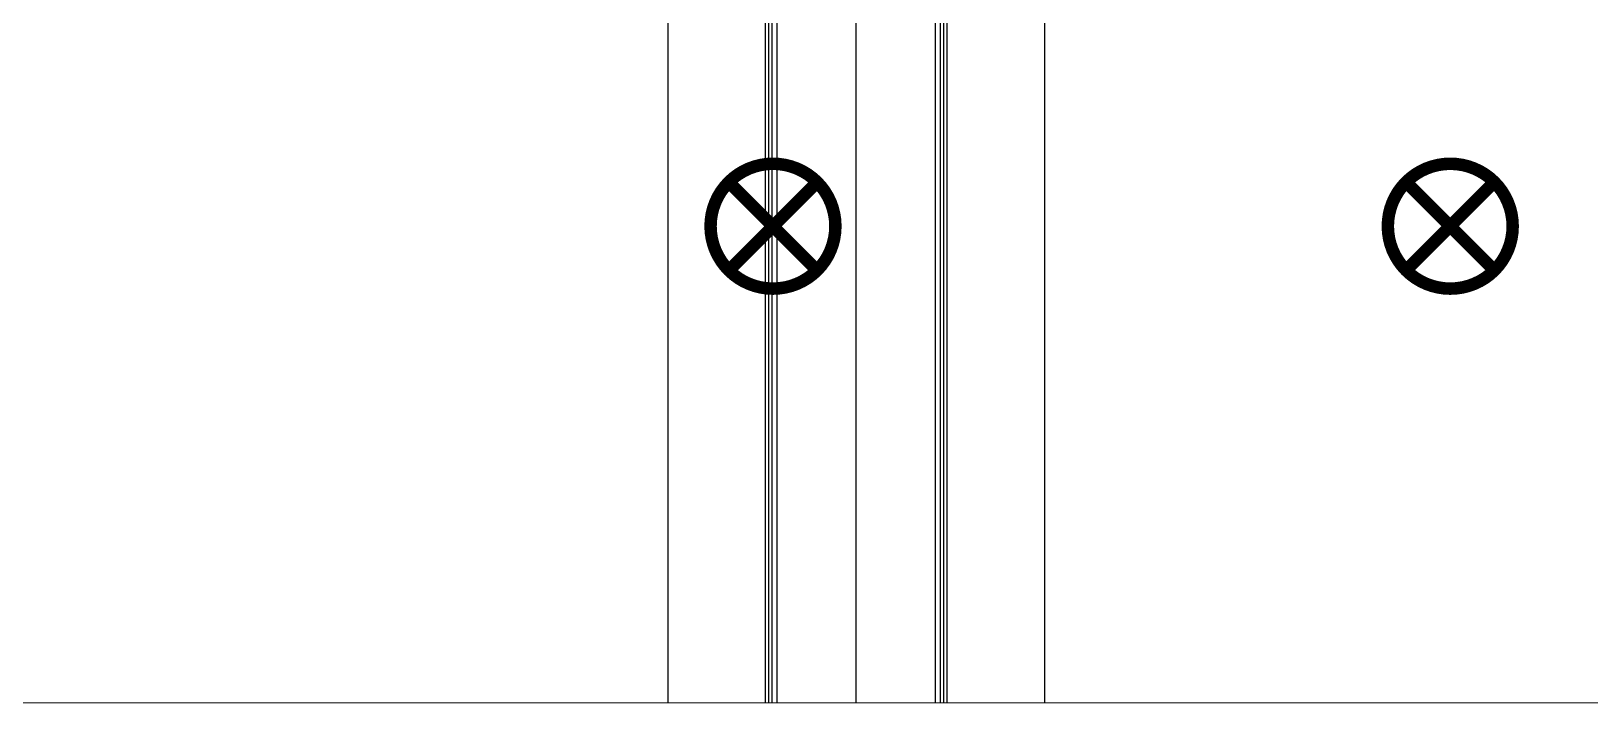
# Model space of a CAD drawing. Header units: inches. Extents: x 0 to 275590, y -2590 to 279503.
# Drawn here: x 75978 to 91499, y 20721 to 27407 of the extents above; entities that cross this region are included whole.
import ezdxf

# ---------------------------------------------------------------- set-up
doc = ezdxf.new("R2010")
doc.units = ezdxf.units.IN
doc.header["$MEASUREMENT"] = 0
doc.layers.add('C-ROAD', color=8, linetype='Continuous', lineweight=20)
for name, color, linetype in [('CCEN', 8, 'Continuous'), ('CTower', 8, 'Continuous'), ('E-EARTHROD', 4, 'Continuous')]:
    doc.layers.add(name, color=color, linetype=linetype)

# ---------------------------------------------------------------- blocks, each defined once
blk = doc.blocks.new('4-1P-TR')
at = {"layer": 'CCEN', "color": 8}
blk.add_line((0, -13345), (0, 6428), dxfattribs=at)
at = {"layer": 'CTower', "color": 8}
for p, q in [((-905, 2800), (-905, -13345)), ((-872, 2800), (-872, -13345)), ((-838, 2800), (-838, -13345)), ((-788, 2800), (-788, -13345)), ((788, 2800), (788, -13345)), ((838, 2800), (838, -13345)), ((871, 2800), (871, -13345)), ((905, 2800), (905, -13345)), ((-1875, -5070), (-1875, -13345)), ((1875, -5070), (1875, -13345))]:
    blk.add_line(p, q, dxfattribs=at)
blk = doc.blocks.new('ER-WTP')
at = {"ltscale": 0.5, "const_width": 0.0777}
blk.add_lwpolyline([(-0.3908, 0, 1), (0.3862, 0, 1)], format="xyb", close=True, dxfattribs=at)
for points in [[(-0.277, -0.2747), (0.2724, 0.2747)], [(0.2724, -0.2747), (-0.277, 0.2747)]]:
    blk.add_lwpolyline(points, dxfattribs=at)
blk = doc.blocks.new('BB')
at = {"layer": 'C-ROAD', "lineweight": 5}
blk.add_line((10125, 11375), (231000, 11375), dxfattribs=at)
blk.add_blockref('4-1P-TR', (75499.2, 24720))
at = {"layer": 'E-EARTHROD', "color": 4, "ltscale": 0.5, "xscale": 1600, "yscale": 1600, "zscale": 1600}
for p in [(74675.4, 16119.4, 548148), (81419.9, 16119.4, 1197999)]:
    blk.add_blockref('ER-WTP', p, dxfattribs=at)

msp = doc.modelspace()

# ---------------------------------------------------------------- block references
msp.add_blockref('BB', (8693, 9346))

doc.saveas('drawing.dxf')
